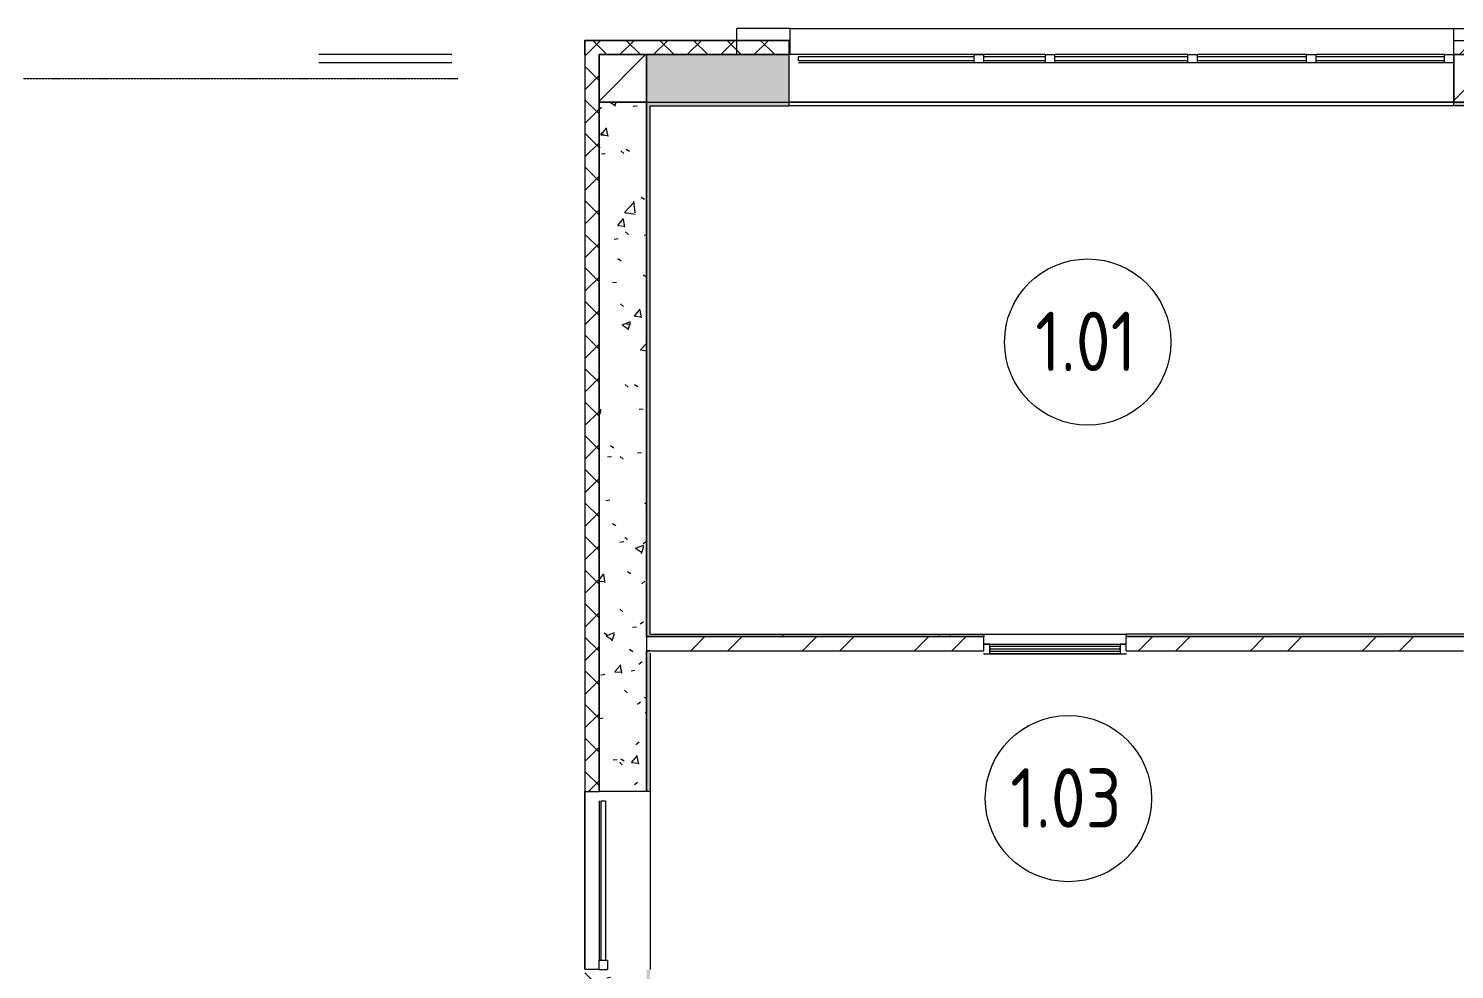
# Model space of a CAD drawing. Header units: millimetres. Extents: x -500089 to 1469082, y -290736 to 166440.
# Drawn here: x 1162648 to 1174659, y -12175 to -4250 of the extents above; entities that cross this region are included whole.
import ezdxf

# ---------------------------------------------------------------- set-up
doc = ezdxf.new("R2010")
doc.units = ezdxf.units.MM
doc.linetypes.add('ASVP_Линия сетки', pattern=[25, 20, -2.5, 0, -2.5])
for name, color, linetype, lineweight in [('_ Окна', 7, 'Continuous', 0), ('Витраж', 7, 'Continuous', 0), ('Марки помещений', 7, 'Continuous', 0), ('Несущие колонны', 7, 'Continuous', 0), ('Окна', 7, 'Continuous', 0), ('Оси', 7, 'Continuous', 0), ('Панели витража', 7, 'Continuous', 0), ('Стены внутренние', 7, 'Continuous', 0), ('Стены наружные', 7, 'Continuous', 0), ('Стены несущие', 7, 'Continuous', 0), ('Стены отделка', 7, 'Continuous', 0), ('Стены штриховка', 7, 'Continuous', 0)]:
    doc.layers.add(name, color=color, linetype=linetype, lineweight=lineweight)
doc.styles.add('GOST Common_1', font='', dxfattribs={"width": 0.9, "height": 700})
doc.styles.get('GOST Common_1').set_extended_font_data('GOST Common')
pattern_1 = [(50, (0, 0), (728.7365, -63.7558), [76.2, -838.2]), (355, (0, 0), (-140.9716, 764.2276), [60.96, -670.56]), (100.451, (60.7, -5.3), (587.77, 700.4668), [64.76, -712.36]), (46.184, (0, 203.2), (1084.316, -168.171), [114.3, -1257.3]), (96.636, (90.4, 189.2), (949.61, 989.71), [97.14, -1068.54]), (351.184, (0, 203.2), (949.62, 989.701), [91.44, -1005.84]), (21, (101.6, 152.4), (606.458, -409.0606), [76.2, -838.2]), (326, (101.6, 152.4), (247.2083, 736.753), [60.96, -670.56]), (71.451, (152.14, 118.3), (853.6683, 327.6855), [64.76, -712.36]), (37.5, (0, 0), (12.3547, 338.2201), [33.528, -628.904, 33.528, -647.192, -673.1]), (37.5, (0, 0), (12.3547, 338.2201), [-1343.152, 33.528, -639.572]), (7.5, (0, 0), (267.2789, 400.7221), [33.528, -354.584, 33.528, -613.664, -256.54]), (7.5, (0, 0), (267.2789, 400.7221), [-1035.304, 33.528, -223.012]), (327.5, (-226.57, 0), (542.3633, -22.91534), [33.528, -220.472, 33.528, -758.952, -1051.56]), (327.5, (-226.57, 0), (542.3633, -22.91534), [-1046.48, 33.528, -1018.032]), (317.5, (-328.17, 0), (592.517, 101.7071), [33.528, -296.672, 33.528, -492.76, -746.76]), (317.5, (-328.17, 0), (592.517, 101.7071), [-856.488, 33.528, -713.232])]
pattern_2 = [(0, (0, 0), (406.4, 101.6), [6.706, -298.094, 6.706, -298.094, -1625.6]), (0, (0, 0), (406.4, 101.6), [-609.6, 6.706, -602.894, 6.706, -298.094, -711.2]), (0, (0, 0), (406.4, 101.6), [-1524, 6.706, -196.494, 6.706, -501.294]), (120, (152.4, 50.8), (-291.18818, 301.15272), [6.706, -298.094, 6.706, -298.094, -1625.6]), (120, (152.4, 50.8), (-291.18818, 301.15272), [-609.6, 6.706, -602.894, 6.706, -298.094, -711.2]), (120, (152.4, 50.8), (-291.18818, 301.15272), [-1524, 6.706, -196.494, 6.706, -501.294]), (240, (203.2, 254), (-115.21182, -402.75272), [6.706, -298.094, 6.706, -298.094, -1625.6]), (240, (203.2, 254), (-115.21182, -402.75272), [-609.6, 6.706, -602.894, 6.706, -298.094, -711.2]), (240, (203.2, 254), (-115.21182, -402.75272), [-1524, 6.706, -196.494, 6.706, -501.294])]
pattern_3 = [(45, (0, 0), (-141.42136, 141.42136), []), (135, (0, 0), (-141.42136, -141.42136), [])]

# ---------------------------------------------------------------- blocks, each defined once
blk = doc.blocks.new('ADSK_КолоннаЖБ_Прямоугольная - 400x400 мм-V218-З Этаж 01')
at = {"layer": 'Несущие колонны'}
h = blk.add_hatch(dxfattribs=at)
h.set_pattern_fill('FP_11', color=256, style=0, pattern_type=2)
h.set_pattern_definition([(45, (-105600, -61100), (-449.0128, 449.0128), []), (45, (-105151, -61100), (-449.0128, 449.0128), [793.75, -158.75, 6.706, -152.044])])
h.paths.add_polyline_path([(200, -200), (200, 200), (-200, 200), (-200, -200)], flags=0)
at = {"layer": 'Несущие колонны', "lineweight": 18}
for p, q in [((-200, -200), (-200, 200)), ((-200, 200), (200, 200)), ((200, 200), (-200, 200)), ((-200, 200), (-200, -200)), ((200, 200), (200, -200)), ((200, -200), (200, 200)), ((200, -200), (-200, -200)), ((-200, -200), (200, -200))]:
    blk.add_line(p, q, dxfattribs=at)
blk = doc.blocks.new('ADSK_КолоннаЖБ_Прямоугольная - 400x400 мм-V220-З Этаж 01')
at = {"layer": 'Несущие колонны'}
h = blk.add_hatch(dxfattribs=at)
h.set_pattern_fill('FP_13', color=256, style=0, pattern_type=2)
h.set_pattern_definition([(45, (-110100, -61100), (-449.0128, 449.0128), []), (45, (-109651, -61100), (-449.0128, 449.0128), [793.75, -158.75, 6.706, -152.044])])
h.paths.add_polyline_path([(200, -200), (200, 200), (-200, 200), (-200, -200)], flags=0)
at = {"layer": 'Несущие колонны', "lineweight": 18}
for p, q in [((-200, -200), (-200, 200)), ((-200, 200), (200, 200)), ((200, 200), (-200, 200)), ((-200, 200), (-200, -200)), ((200, 200), (200, -200)), ((200, -200), (200, 200)), ((200, -200), (-200, -200)), ((-200, -200), (200, -200))]:
    blk.add_line(p, q, dxfattribs=at)
blk = doc.blocks.new('ASVP_Окно_Эскиз - Проем оконный-2592870-З Этаж 01')
at = {"layer": '_ Окна'}
for p, q in [((-550, -5), (-600, -5)), ((-600, -80), (-600, -85)), ((-600, -85), (-550, -85)), ((-550, -85), (-550, -5)), ((550, -25), (-550, -25)), ((-550, -25), (-550, -65)), ((-550, -65), (550, -65)), ((600, -5), (550, -5)), ((550, -5), (550, -85)), ((550, -65), (550, -25)), ((550, -85), (600, -85)), ((600, -85), (600, -80))]:
    blk.add_line(p, q, dxfattribs=at)
at = {"layer": 'Окна'}
for p, q in [((-600, -5), (600, -5)), ((-600, -85), (600, -85)), ((-550, -85), (-550, -5)), ((-550, -5), (550, -5)), ((-550, -45), (550, -45)), ((550, -85), (-550, -85)), ((550, -5), (550, -85))]:
    blk.add_line(p, q, dxfattribs=at)
blk = doc.blocks.new('Системная панель - ASVP_Cтеклопакет Двухкамерный_36 мм-2653934-З Этаж 01')
at = {"layer": 'Панели витража', "lineweight": 18}
for p, q in [((-670, 18), (670, 18)), ((-670, -18), (-670, 18)), ((670, -18), (670, 18)), ((670, -18), (-670, -18))]:
    blk.add_line(p, q, dxfattribs=at)
blk = doc.blocks.new('Прямоугольный импост - 80х70 мм Белый-2643523-З Этаж 01')
at = {"layer": 'Витраж', "lineweight": 18}
for p, q in [((0, 35), (-80, 35)), ((-80, 35), (-80, -35)), ((0, 35), (0, -35)), ((-80, -35), (0, -35))]:
    blk.add_line(p, q, dxfattribs=at)
blk = doc.blocks.new('Системная панель - ASVP_Cтеклопакет Двухкамерный_36 мм-2672936-З Этаж 01')
at = {"layer": 'Панели витража', "lineweight": 18}
for p, q in [((-740, 18), (740, 18)), ((-740, -18), (-740, 18)), ((740, -18), (740, 18)), ((740, -18), (-740, -18))]:
    blk.add_line(p, q, dxfattribs=at)
blk = doc.blocks.new('Прямоугольный импост - 80х70 мм Белый-2682848-З Этаж 01')
at = {"layer": 'Витраж', "lineweight": 18}
for p, q in [((0, 35), (-80, 35)), ((-80, 35), (-80, -35)), ((-80, -35), (0, -35))]:
    blk.add_line(p, q, dxfattribs=at)
blk = doc.blocks.new('Прямоугольный импост - 80х70 мм Белый-2682828-З Этаж 01')
at = {"layer": 'Витраж'}
for p, q in [((58760, 69100), (57280, 69100)), ((58760, 69030), (57280, 69030))]:
    blk.add_line(p, q, dxfattribs=at)
blk = doc.blocks.new('Системная панель - ASVP_Cтеклопакет Двухкамерный_36 мм-2672939-З Этаж 01')
at = {"layer": 'Панели витража', "lineweight": 18}
for p, q in [((-260, 18), (260, 18)), ((-260, -18), (-260, 18)), ((260, -18), (260, 18)), ((260, -18), (-260, -18))]:
    blk.add_line(p, q, dxfattribs=at)
blk = doc.blocks.new('Прямоугольный импост - 80х70 мм Белый-2682831-З Этаж 01')
at = {"layer": 'Витраж', "lineweight": 18}
for p, q in [((40, 35), (-40, 35)), ((-40, 35), (-40, -35)), ((40, 35), (40, -35)), ((-40, -35), (40, -35))]:
    blk.add_line(p, q, dxfattribs=at)
blk = doc.blocks.new('Системная панель - ASVP_Cтеклопакет Двухкамерный_36 мм-2678646-З Этаж 01')
at = {"layer": 'Панели витража', "lineweight": 18}
for p, q in [((-560, 18), (560, 18)), ((-560, -18), (-560, 18)), ((560, -18), (560, 18)), ((560, -18), (-560, -18))]:
    blk.add_line(p, q, dxfattribs=at)
blk = doc.blocks.new('Системная панель - ASVP_Cтеклопакет Двухкамерный_36 мм-2681158-З Этаж 01')
at = {"layer": 'Панели витража', "lineweight": 18}
for p, q in [((-460, 18), (460, 18)), ((-460, -18), (-460, 18)), ((460, -18), (460, 18)), ((460, -18), (-460, -18))]:
    blk.add_line(p, q, dxfattribs=at)
blk = doc.blocks.new('Прямоугольный импост - 80х70 мм Белый-2682836-З Этаж 01')
at = {"layer": 'Витраж', "lineweight": 18}
for p, q in [((40, 35), (-40, 35)), ((-40, 35), (-40, -35)), ((40, 35), (40, -35)), ((-40, -35), (40, -35))]:
    blk.add_line(p, q, dxfattribs=at)
blk = doc.blocks.new('Системная панель - ASVP_Cтеклопакет Двухкамерный_36 мм-2674544-З Этаж 01')
at = {"layer": 'Панели витража', "lineweight": 18}
for p, q in [((-540, 18), (540, 18)), ((-540, -18), (-540, 18)), ((540, -18), (540, 18)), ((540, -18), (-540, -18))]:
    blk.add_line(p, q, dxfattribs=at)
blk = doc.blocks.new('Прямоугольный импост - 80х70 мм Белый-2682833-З Этаж 01')
at = {"layer": 'Витраж'}
for p, q in [((60560, 69100), (59440, 69100)), ((60560, 69030), (59440, 69030))]:
    blk.add_line(p, q, dxfattribs=at)
blk = doc.blocks.new('Прямоугольный импост - 80х70 мм Белый-2682830-З Этаж 01')
at = {"layer": 'Витраж'}
for p, q in [((59360, 69100), (58840, 69100)), ((59360, 69030), (58840, 69030))]:
    blk.add_line(p, q, dxfattribs=at)
blk = doc.blocks.new('Прямоугольный импост - 80х70 мм Белый-2682838-З Этаж 01')
at = {"layer": 'Витраж'}
for p, q in [((62720, 69100), (61640, 69100)), ((62720, 69030), (61640, 69030))]:
    blk.add_line(p, q, dxfattribs=at)
blk = doc.blocks.new('Прямоугольный импост - 80х70 мм Белый-2682835-З Этаж 01')
at = {"layer": 'Витраж'}
for p, q in [((61560, 69100), (60640, 69100)), ((61560, 69030), (60640, 69030))]:
    blk.add_line(p, q, dxfattribs=at)
blk = doc.blocks.new('Прямоугольный импост - 1х120 мм _наружный откос_ Белый-2753020-З Этаж 01')
at = {"layer": 'Витраж'}
for p, q in [((55480, 62894), (55600, 62894)), ((55480, 62894), (55480, 61396)), ((55600, 62815), (55600, 61475)), ((55600, 61396), (55480, 61396))]:
    blk.add_line(p, q, dxfattribs=at)
blk = doc.blocks.new('АР_СОШ_Верзилово_Сущ_Здание_rvt-2-З Этаж 01')
at = {"layer": 'Стены штриховка', "lineweight": 9}
h = blk.add_hatch(dxfattribs=at)
h.set_pattern_fill('FP_32', color=256, style=0, pattern_type=2)
h.set_pattern_definition(pattern_3)
h.paths.add_polyline_path([(95900, 69100), (96420, 69100), (96420, 69220), (95270, 69220), (95270, 69100), (95870, 69100)], flags=0)
h.paths.add_polyline_path([(56000, 69100), (57200, 69100), (57200, 69220), (55480, 69220), (55480, 69100), (55608, 69100)], flags=0)
h.paths.add_polyline_path([(65400, 69100), (66600, 69100), (66600, 69220), (65400, 69220)], flags=0)
h.paths.add_polyline_path([(64400, 69100), (64400, 69220), (62800, 69220), (62800, 69100), (63200, 69100)], flags=0)
h.paths.add_polyline_path([(92700, 69100), (93570, 69100), (93570, 69220), (92105, 69220), (92105, 69100)], flags=0)
h.paths.add_polyline_path([(68800, 69100), (69200, 69100), (69200, 69220), (67600, 69220), (67600, 69100)], flags=0)
h.paths.add_polyline_path([(71400, 69100), (72600, 69100), (72600, 69220), (71400, 69220)], flags=0)
h.paths.add_polyline_path([(90905, 69100), (90905, 69220), (87895, 69220), (87895, 69100), (90533, 69100)], flags=0)
h.paths.add_polyline_path([(81010, 69100), (81200, 69100), (81200, 69220), (81010, 69220), (81010, 69157)], flags=0)
h.paths.add_polyline_path([(86085, 69100), (86695, 69100), (86695, 69220), (82400, 69220), (82400, 69100), (84973, 69100)], flags=0)
h = blk.add_hatch(dxfattribs=at)
h.set_pattern_fill('FP_32', color=256, style=0, pattern_type=2)
h.set_pattern_definition(pattern_3)
h.paths.add_polyline_path([(55480, 50280), (55600, 50280), (55600, 56000), (55480, 56000), (55480, 50400)], flags=0)
h.paths.add_polyline_path([(55480, 57500), (55564, 57710), (55600, 57710), (55600, 58600), (55480, 58600), (55480, 57950)], flags=0)
h.paths.add_polyline_path([(55493, 60300), (55600, 60300), (55600, 61395), (55480, 61395), (55480, 60300)], flags=0)
h.paths.add_polyline_path([(55600, 62895), (55600, 69100), (55480, 69100), (55480, 62895)], flags=0)
h = blk.add_hatch(dxfattribs=at)
h.set_pattern_fill('FP_31', color=256, style=0, pattern_type=2)
h.set_pattern_definition(pattern_1)
h.paths.add_polyline_path([(57200, 68700), (57200, 69100), (56000, 69100), (56000, 68700)], flags=0)
h.paths.add_polyline_path([(82749, 68700), (82800, 68700), (82800, 69100), (82400, 69100), (82400, 68700)], flags=0)
h.paths.add_polyline_path([(65400, 68700), (66600, 68700), (66600, 69100), (65400, 69100)], flags=0)
h.paths.add_polyline_path([(72400, 68700), (72600, 68700), (72600, 69100), (71400, 69100), (71400, 68700), (71630, 68700)], flags=0)
h.paths.add_polyline_path([(63200, 68700), (64400, 68700), (64400, 69100), (63200, 69100), (63200, 68800)], flags=0)
h.paths.add_polyline_path([(68800, 68700), (68800, 69100), (67600, 69100), (67600, 68700)], flags=0)
h = blk.add_hatch(dxfattribs=at)
h.set_pattern_fill('FP_31', color=256, style=0, pattern_type=2)
h.set_pattern_definition(pattern_1)
h.paths.add_polyline_path([(55600, 61100), (56000, 61100), (56000, 61395), (55600, 61395), (55600, 61124)], flags=0)
h.paths.add_polyline_path([(56000, 62895), (56000, 68700), (55600, 68700), (55600, 62895)], flags=0)
h = blk.add_hatch(dxfattribs=at)
h.set_pattern_fill('FP_33', color=256, style=0, pattern_type=2)
h.set_pattern_definition(pattern_2)
h.paths.add_polyline_path([(85830, 68670), (86695, 68670), (86695, 68700), (85330, 68700), (85330, 68670)], flags=0)
h.paths.add_polyline_path([(57200, 68670), (57200, 68700), (56000, 68700), (56000, 68670), (56030, 68670)], flags=0)
h.paths.add_polyline_path([(95170, 68670), (95900, 68670), (95900, 68700), (95170, 68700)], flags=0)
h.paths.add_polyline_path([(65520, 68670), (66600, 68670), (66600, 68700), (65520, 68700)], flags=0)
h.paths.add_polyline_path([(92470, 68670), (92500, 68670), (92500, 68700), (92105, 68700), (92105, 68670)], flags=0)
h.paths.add_polyline_path([(93670, 68670), (93670, 68700), (92700, 68700), (92700, 68670)], flags=0)
h.paths.add_polyline_path([(64400, 68670), (64400, 68700), (62800, 68700), (62800, 68670), (63200, 68670)], flags=0)
h.paths.add_polyline_path([(90830, 68670), (90905, 68670), (90905, 68700), (89600, 68700), (89600, 68670), (90533, 68670)], flags=0)
h.paths.add_polyline_path([(67600, 68670), (69200, 68670), (69200, 68700), (67600, 68700)], flags=0)
h.paths.add_polyline_path([(71400, 68670), (72400, 68670), (72400, 68700), (71400, 68700)], flags=0)
h.paths.add_polyline_path([(89400, 68670), (89400, 68700), (88700, 68700), (88700, 68670), (88821, 68670)], flags=0)
h.paths.add_polyline_path([(88550, 68670), (88580, 68670), (88580, 68700), (87895, 68700), (87895, 68670)], flags=0)
h.paths.add_polyline_path([(75200, 68670), (75200, 68700), (74800, 68700), (74800, 68670)], flags=0)
h.paths.add_polyline_path([(80800, 68670), (81200, 68670), (81200, 68700), (80800, 68700)], flags=0)
h.paths.add_polyline_path([(82400, 68670), (82800, 68670), (82800, 68700), (82400, 68700)], flags=0)
h.paths.add_polyline_path([(85180, 68670), (85210, 68670), (85210, 68700), (83000, 68700), (83000, 68670), (84973, 68670)], flags=0)
h = blk.add_hatch(dxfattribs=at)
h.set_pattern_fill('FP_33', color=256, style=0, pattern_type=2)
h.set_pattern_definition(pattern_2)
h.paths.add_polyline_path([(56000, 50800), (56030, 50800), (56030, 56000), (56000, 56000), (56000, 50822)], flags=0)
h.paths.add_polyline_path([(56030, 57500), (56030, 57800), (56000, 57800), (56000, 57500)], flags=0)
h.paths.add_polyline_path([(56000, 58000), (56030, 58000), (56030, 58700), (56000, 58700), (56000, 58286)], flags=0)
h.paths.add_polyline_path([(56000, 60200), (56030, 60200), (56030, 60900), (56000, 60900), (56000, 60833)], flags=0)
h.paths.add_polyline_path([(56000, 61100), (56030, 61100), (56030, 61395), (56000, 61395), (56000, 61164)], flags=0)
h.paths.add_polyline_path([(56000, 62895), (56030, 62895), (56030, 64080), (56000, 64080), (56000, 64041)], flags=0)
h.paths.add_polyline_path([(56000, 64200), (56030, 64200), (56030, 68670), (56000, 68670), (56000, 68644)], flags=0)
h = blk.add_hatch(dxfattribs=at)
h.set_pattern_fill('FP_2', color=256, style=0, pattern_type=2)
h.set_pattern_definition([(45, (0, 0), (-471.4634, 471.4634), []), (45, (314.3, 0), (-471.4634, 471.4634), [])])
h.paths.add_polyline_path([(56030, 64080), (58840, 64080), (58840, 64200), (56000, 64200), (56000, 64080)], flags=0)
h.paths.add_polyline_path([(67182, 64080), (69080, 64080), (69080, 64200), (66620, 64200), (66620, 64080)], flags=0)
h.paths.add_polyline_path([(64300, 64080), (64300, 64200), (60040, 64200), (60040, 64080), (63020, 64080)], flags=0)
h.paths.add_polyline_path([(65520, 64080), (65620, 64080), (65620, 64200), (65300, 64200), (65300, 64080), (65485, 64080)], flags=0)
h = blk.add_hatch(dxfattribs=at)
h.set_pattern_fill('FP_33', color=256, style=0, pattern_type=2)
h.set_pattern_definition(pattern_2)
h.paths.add_polyline_path([(65300, 64200), (65380, 64200), (65380, 64220), (65300, 64220)], flags=0)
h.paths.add_polyline_path([(56041, 64200), (58840, 64200), (58840, 64220), (56030, 64220), (56030, 64200)], flags=0)
h.paths.add_polyline_path([(60040, 64200), (64300, 64200), (64300, 64220), (60040, 64220)], flags=0)
at = {"layer": 'Оси', "linetype": 'ASVP_Линия сетки'}
blk.add_line((50752, 68900), (54409, 68900), dxfattribs=at)
at = {"layer": 'Стены внутренние'}
for p, q in [((57210, 69320), (62800, 69320)), ((58760, 69100), (57210, 69100)), ((59360, 69100), (58840, 69100)), ((60560, 69100), (59440, 69100)), ((61560, 69100), (60640, 69100)), ((62720, 69100), (61640, 69100)), ((57200, 68700), (62800, 68700)), ((62800, 68670), (57200, 68670)), ((58840, 64220), (60040, 64220)), ((55479, 61395), (55479, 62895)), ((55479, 62895), (55480, 62895)), ((56030, 62895), (56030, 61395))]:
    blk.add_line(p, q, dxfattribs=at)
at = {"layer": 'Стены наружные'}
blk.add_line((62800, 68700), (57200, 68700), dxfattribs=at)
at = {"layer": 'Стены несущие'}
for p, q in [((57210, 69320), (56760, 69320)), ((56760, 69100), (56760, 69320)), ((57210, 69100), (57210, 69320)), ((62800, 69320), (63010, 69320)), ((62800, 69100), (62800, 69320)), ((55479, 69221), (57200, 69221)), ((55479, 69220), (55479, 69221)), ((55479, 69220), (55479, 62895)), ((55480, 69220), (57200, 69220)), ((55480, 69220), (55480, 62895)), ((57200, 69220), (57200, 69221)), ((57200, 69100), (56000, 69100)), ((56000, 69100), (57200, 69100)), ((57210, 69100), (56760, 69100)), ((57200, 68700), (57200, 69100)), ((55600, 68700), (55600, 62895)), ((55600, 62895), (55600, 68700)), ((56000, 68700), (57200, 68700)), ((56000, 68700), (56000, 68670)), ((56000, 64200), (56000, 68670)), ((56000, 68670), (56000, 64200)), ((56030, 64200), (56000, 64200)), ((56000, 64200), (56030, 64200)), ((58840, 64200), (56030, 64200)), ((56030, 64200), (58840, 64200)), ((58840, 64080), (58840, 64200)), ((60040, 64080), (60040, 64200)), ((64300, 64200), (60040, 64200)), ((60040, 64200), (64300, 64200)), ((56000, 62895), (56000, 64080)), ((56000, 64080), (56030, 64080)), ((56030, 64080), (56000, 64080)), ((56000, 64080), (56000, 62895)), ((56030, 64080), (58840, 64080)), ((60040, 64080), (62880, 64080)), ((55480, 62895), (55479, 62895)), ((56000, 62895), (55600, 62895))]:
    blk.add_line(p, q, dxfattribs=at)
at = {"layer": 'Стены отделка', "lineweight": 9}
for p, q in [((55480, 69220), (57200, 69220)), ((55480, 69100), (55480, 69220)), ((57200, 69100), (57200, 69220)), ((62800, 69220), (64400, 69220)), ((62800, 69100), (62800, 69220)), ((55480, 69100), (55480, 62895)), ((56000, 68700), (57200, 68700)), ((56000, 68670), (56000, 68700)), ((56030, 68670), (57200, 68670)), ((56030, 64220), (56030, 68670)), ((57200, 68670), (57200, 68700)), ((62800, 68670), (62800, 68700)), ((64400, 68670), (62800, 68670)), ((56030, 64220), (58840, 64220)), ((58840, 64220), (58840, 64200)), ((64300, 64220), (60040, 64220)), ((60040, 64220), (60040, 64200)), ((56030, 64060), (56030, 62895)), ((55480, 62895), (55600, 62895)), ((56030, 62895), (56000, 62895))]:
    blk.add_line(p, q, dxfattribs=at)
at = {"layer": 'Стены штриховка'}
blk.add_line((56000, 64200), (56000, 64080), dxfattribs=at)
at = {"color": 8, "lineweight": 9, "true_color": 0x7f7f7f}
for name, p in [('Прямоугольный импост - 80х70 мм Белый-2682833-З Этаж 01', (-6200, 0)), ('Прямоугольный импост - 80х70 мм Белый-2682830-З Этаж 01', (-5000, 0)), ('ADSK_КолоннаЖБ_Прямоугольная - 400x400 мм-V220-З Этаж 01', (55800, 68900)), ('Прямоугольный импост - 80х70 мм Белый-2682828-З Этаж 01', (0, 0)), ('Системная панель - ASVP_Cтеклопакет Двухкамерный_36 мм-2672936-З Этаж 01', (58020, 69065)), ('Прямоугольный импост - 80х70 мм Белый-2682833-З Этаж 01', (-1200, 0)), ('Прямоугольный импост - 80х70 мм Белый-2682830-З Этаж 01', (0, 0)), ('Системная панель - ASVP_Cтеклопакет Двухкамерный_36 мм-2672939-З Этаж 01', (59100, 69065)), ('Прямоугольный импост - 80х70 мм Белый-2682833-З Этаж 01', (0, 0)), ('Системная панель - ASVP_Cтеклопакет Двухкамерный_36 мм-2678646-З Этаж 01', (60000, 69065)), ('Прямоугольный импост - 80х70 мм Белый-2682835-З Этаж 01', (0, 0)), ('Системная панель - ASVP_Cтеклопакет Двухкамерный_36 мм-2681158-З Этаж 01', (61100, 69065)), ('Прямоугольный импост - 80х70 мм Белый-2682838-З Этаж 01', (0, 0)), ('Системная панель - ASVP_Cтеклопакет Двухкамерный_36 мм-2674544-З Этаж 01', (62180, 69065)), ('ADSK_КолоннаЖБ_Прямоугольная - 400x400 мм-V218-З Этаж 01', (63000, 68900)), ('ASVP_Окно_Эскиз - Проем оконный-2592870-З Этаж 01', (59440, 64140)), ('Прямоугольный импост - 1х120 мм _наружный откос_ Белый-2753020-З Этаж 01', (0, 0))]:
    blk.add_blockref(name, p, dxfattribs=at)
at = {"color": 8, "lineweight": 9, "true_color": 0x7f7f7f, "extrusion": (0, 0, -1)}
for name, p, rotation in [('Прямоугольный импост - 80х70 мм Белый-2682831-З Этаж 01', (-58800, 69065), 180), ('Прямоугольный импост - 80х70 мм Белый-2682831-З Этаж 01', (-59400, 69065), 180), ('Прямоугольный импост - 80х70 мм Белый-2682836-З Этаж 01', (-60600, 69065), 180), ('Прямоугольный импост - 80х70 мм Белый-2682836-З Этаж 01', (-61600, 69065), 180), ('Прямоугольный импост - 80х70 мм Белый-2682848-З Этаж 01', (-62800, 69065), 180), ('Прямоугольный импост - 80х70 мм Белый-2643523-З Этаж 01', (-55635, 61395), 270.0000000000001)]:
    blk.add_blockref(name, p, dxfattribs=dict(at, rotation=rotation))
at = {"color": 8, "lineweight": 9, "true_color": 0x7f7f7f, "rotation": 269.9999999999999}
blk.add_blockref('Системная панель - ASVP_Cтеклопакет Двухкамерный_36 мм-2653934-З Этаж 01', (55635, 62145), dxfattribs=at)
blk = doc.blocks.new('ASVP_Марка_Помещение_ОдноЗначение - Номер-684784-З Этаж 01')
at = {"layer": 'Марки помещений'}
blk.add_circle((0, 0), 3.5, dxfattribs=at)

msp = doc.modelspace()

# ---------------------------------------------------------------- block references
msp.add_blockref('АР_СОШ_Верзилово_Сущ_Здание_rvt-2-З Этаж 01', (1111853.585, -73570.488))
at = {"layer": 'Марки помещений', "xscale": 199.9999999999999, "yscale": 199.9999999999999, "zscale": 199.9999999999999}
for p in [(1171569.262, -6890.936), (1171406.713, -10735.983)]:
    msp.add_blockref('ASVP_Марка_Помещение_ОдноЗначение - Номер-684784-З Этаж 01', p, dxfattribs=at)

# ---------------------------------------------------------------- texts
at = {"layer": 'Марки помещений', "char_height": 500, "attachment_point": 1, "style": 'GOST Common_1'}
for s, insert, width in [('1.01', (1171127.347, -6635.486), 1096.7085), ('1.03', (1170917.098, -10480.533), 1212.1515)]:
    msp.add_mtext(s, dxfattribs=dict(at, insert=insert, width=width))

doc.saveas('drawing.dxf')
